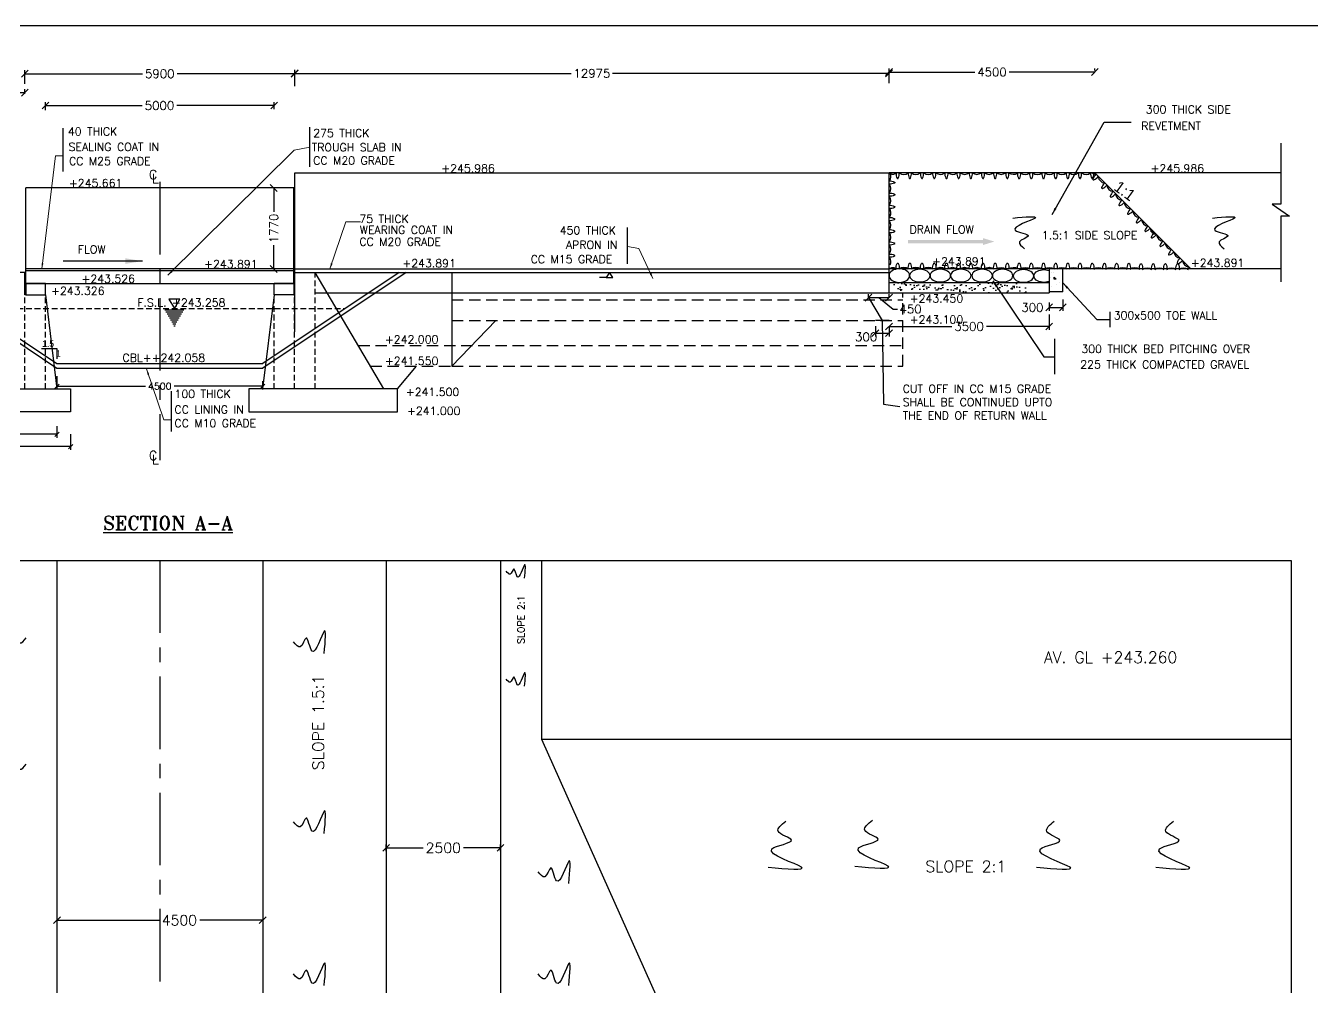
# Model space of a CAD drawing. Header units: inches. Extents: x 103704 to 210066, y -88751 to 89240.
# Drawn here: x 156358 to 184495, y -58671 to -37647 of the extents above; entities that cross this region are included whole.
import ezdxf
from ezdxf.enums import TextEntityAlignment as Align

# ---------------------------------------------------------------- set-up
doc = ezdxf.new("R2010")
doc.units = ezdxf.units.IN
doc.header["$LTSCALE"] = 100
doc.header["$MEASUREMENT"] = 0
doc.header["$PDMODE"] = 3
doc.linetypes.add('CENTER', pattern=[50.8, 31.75, -6.35, 6.35, -6.35])
doc.linetypes.add('DASHED2', pattern=[0.375, 0.25, -0.125])
for name, color, linetype in [('Center Line', 7, 'CENTER'), ('Dim', 7, 'Continuous'), ('HATCH', 8, 'Continuous'), ('HIDDEN LIGHT', 31, 'DASHED2'), ('Text', 7, 'Continuous')]:
    doc.layers.add(name, color=color, linetype=linetype)
doc.styles.add('ROMANS', font='romans')
doc.styles.add('ROMANT', font='romant')
doc.styles.get("Standard").update_dxf_attribs({"font": ''})
doc.styles.get('Standard').set_extended_font_data('Univers Extended')
doc.dimstyles.new('Raj-75', dxfattribs={"dimscale": 75, "dimtxt": 2, "dimasz": 1.25, "dimexe": 1, "dimexo": 0.625, "dimtad": 0, "dimtxsty": 'ROMANS', "dimblk": 'OBLIQUE', "dimcen": 1.25, "dimclrd": 256, "dimclre": 256, "dimclrt": 256, "dimadec": 0, "dimazin": 0, "dimtfac": 1, "dimtmove": 1, "dimatfit": 3, "dimfxl": 1, "dimlwd": -1, "dimlwe": -1, "dimarcsym": 0})
doc.dimstyles.new('SUR', dxfattribs={"dimscale": 50, "dimtxt": 2.5, "dimasz": 2.5, "dimexe": 1.5, "dimexo": 1.5, "dimtad": 1, "dimzin": 12, "dimtxsty": 'ROMANS', "dimcen": 2.5, "dimadec": 0, "dimazin": 0, "dimtfac": 1, "dimtmove": 0, "dimatfit": 3, "dimfxl": 1, "dimlwd": 15, "dimlwe": 15, "dimarcsym": 0})

# ---------------------------------------------------------------- blocks, each defined once
blk = doc.blocks.new('_Oblique')
at = {"color": 0, "linetype": 'ByBlock', "lineweight": -2}
blk.add_line((-0.5, -0.5), (0.5, 0.5), dxfattribs=at)
blk = doc.blocks.new('*D128')
at = {"layer": 'Defpoints', "color": 0, "ltscale": 5, "transparency": 16777216}
for p in [(550, -2951), (-2700, -3103), (-2700, -3269)]:
    blk.add_point(p, dxfattribs=at)
at = {"layer": 'Dim', "ltscale": 5, "transparency": 16777216}
for p, q in [((550, -2997), (550, -3344)), ((-2700, -3150), (-2700, -3344)), ((-2700, -3269), (-1386, -3269)), ((550, -3269), (-764, -3269))]:
    blk.add_line(p, q, dxfattribs=at)
at = {"layer": 'Dim', "ltscale": 5, "transparency": 16777216, "xscale": 93.75, "yscale": 93.75, "zscale": 93.75, "rotation": 180}
blk.add_blockref('_Oblique', (-2700, -3269), dxfattribs=at)
at = {"layer": 'Dim', "ltscale": 5, "transparency": 16777216, "xscale": 93.75, "yscale": 93.75, "zscale": 93.75}
blk.add_blockref('_Oblique', (550, -3269), dxfattribs=at)
at = {"layer": 'Dim', "ltscale": 5, "transparency": 16777216, "insert": (-1075, -3269), "char_height": 150, "attachment_point": 5, "style": 'ROMANS'}
blk.add_mtext('3250', dxfattribs=at)
blk = doc.blocks.new('*D129')
at = {"layer": 'Defpoints', "color": 0, "ltscale": 5, "transparency": 16777216}
for p in [(-2400, -2803), (250, -2775), (-2400, -3001)]:
    blk.add_point(p, dxfattribs=at)
at = {"layer": 'Dim', "ltscale": 5, "transparency": 16777216}
for p, q in [((-2400, -2850), (-2400, -3076)), ((-2400, -3001), (-1386, -3001)), ((250, -3001), (-764, -3001)), ((250, -2822), (250, -3076))]:
    blk.add_line(p, q, dxfattribs=at)
at = {"layer": 'Dim', "ltscale": 5, "transparency": 16777216, "xscale": 93.75, "yscale": 93.75, "zscale": 93.75, "rotation": 180}
blk.add_blockref('_Oblique', (-2400, -3001), dxfattribs=at)
at = {"layer": 'Dim', "ltscale": 5, "transparency": 16777216, "xscale": 93.75, "yscale": 93.75, "zscale": 93.75}
blk.add_blockref('_Oblique', (250, -3001), dxfattribs=at)
at = {"layer": 'Dim', "ltscale": 5, "transparency": 16777216, "insert": (-1075, -3001), "char_height": 150, "attachment_point": 5, "style": 'ROMANS'}
blk.add_mtext('2650', dxfattribs=at)
blk = doc.blocks.new('*D127')
at = {"layer": 'Defpoints', "color": 0, "transparency": 16777216}
for p in [(-900, -1919), (-2400, -2010), (-900, -2010)]:
    blk.add_point(p, dxfattribs=at)
at = {"layer": 'Dim', "transparency": 16777216}
for p, q in [((-2400, -1963), (-2400, -1844)), ((-2400, -1919), (-1950, -1919)), ((-900, -1919), (-1350, -1919)), ((-900, -1963), (-900, -1844))]:
    blk.add_line(p, q, dxfattribs=at)
at = {"layer": 'Dim', "transparency": 16777216, "xscale": 93.75, "yscale": 93.75, "zscale": 93.75, "rotation": 180}
blk.add_blockref('_Oblique', (-2400, -1919), dxfattribs=at)
at = {"layer": 'Dim', "transparency": 16777216, "xscale": 93.75, "yscale": 93.75, "zscale": 93.75}
blk.add_blockref('_Oblique', (-900, -1919), dxfattribs=at)
at = {"layer": 'Dim', "transparency": 16777216, "insert": (-1650, -1919), "char_height": 150, "attachment_point": 5, "style": 'ROMANS'}
blk.add_mtext('1500', dxfattribs=at)
blk = doc.blocks.new('*D8')
at = {"layer": 'Defpoints', "color": 0, "transparency": 16777216}
for p in [(147640, -39341), (156340, -39111), (156340, -39183)]:
    blk.add_point(p, dxfattribs=at)
at = {"layer": 'Dim', "transparency": 16777216}
for p, q in [((147640, -39294), (147640, -39036)), ((156340, -39136), (156340, -39036)), ((147640, -39111), (151613, -39111)), ((156340, -39111), (152367, -39111))]:
    blk.add_line(p, q, dxfattribs=at)
at = {"layer": 'Dim', "transparency": 16777216, "xscale": 150, "yscale": 150, "zscale": 150, "rotation": 180}
blk.add_blockref('_Oblique', (147640, -39111), dxfattribs=at)
at = {"layer": 'Dim', "transparency": 16777216, "xscale": 150, "yscale": 150, "zscale": 150}
blk.add_blockref('_Oblique', (156340, -39111), dxfattribs=at)
at = {"layer": 'Dim', "transparency": 16777216, "insert": (151990, -39111), "char_height": 187.5, "attachment_point": 5, "style": 'ROMANS'}
blk.add_mtext('8650', dxfattribs=at)
blk = doc.blocks.new('*D9')
at = {"layer": 'Defpoints', "color": 0, "transparency": 16777216}
for p in [(156790, -39538), (161790, -39392), (161790, -39517)]:
    blk.add_point(p, dxfattribs=at)
at = {"layer": 'Dim', "transparency": 16777216}
for p, q in [((156790, -39491), (156790, -39317)), ((161790, -39470), (161790, -39317)), ((156790, -39392), (158906, -39392)), ((161790, -39392), (159661, -39392))]:
    blk.add_line(p, q, dxfattribs=at)
at = {"layer": 'Dim', "transparency": 16777216, "xscale": 150, "yscale": 150, "zscale": 150, "rotation": 180}
blk.add_blockref('_Oblique', (156790, -39392), dxfattribs=at)
at = {"layer": 'Dim', "transparency": 16777216, "xscale": 150, "yscale": 150, "zscale": 150}
blk.add_blockref('_Oblique', (161790, -39392), dxfattribs=at)
at = {"layer": 'Dim', "transparency": 16777216, "insert": (159284, -39392), "char_height": 187.5, "attachment_point": 5, "style": 'ROMANS'}
blk.add_mtext('5000', dxfattribs=at)
blk = doc.blocks.new('*D10')
at = {"layer": 'Defpoints', "color": 0, "transparency": 16777216}
for p in [(175240, -38688), (162240, -38916), (175240, -38950)]:
    blk.add_point(p, dxfattribs=at)
at = {"layer": 'Dim', "transparency": 16777216}
for p, q in [((162240, -38869), (162240, -38613)), ((162240, -38688), (168287, -38688)), ((175240, -38688), (169193, -38688)), ((175240, -38903), (175240, -38613))]:
    blk.add_line(p, q, dxfattribs=at)
at = {"layer": 'Dim', "transparency": 16777216, "xscale": 150, "yscale": 150, "zscale": 150, "rotation": 180}
blk.add_blockref('_Oblique', (162240, -38688), dxfattribs=at)
at = {"layer": 'Dim', "transparency": 16777216, "xscale": 150, "yscale": 150, "zscale": 150}
blk.add_blockref('_Oblique', (175240, -38688), dxfattribs=at)
at = {"layer": 'Dim', "transparency": 16777216, "insert": (168740, -38688), "char_height": 187.5, "attachment_point": 5, "style": 'ROMANS'}
blk.add_mtext('12975', dxfattribs=at)
blk = doc.blocks.new('*D13')
at = {"layer": 'Defpoints', "color": 0, "transparency": 16777216}
for p in [(175240, -43591), (174790, -43639), (175240, -43639)]:
    blk.add_point(p, dxfattribs=at)
at = {"layer": 'Dim', "transparency": 16777216}
for p, q in [((174790, -43592), (174790, -43516)), ((174790, -43591), (175240, -43591)), ((175015, -43591), (175328, -43841)), ((175240, -43592), (175240, -43516)), ((175328, -43841), (175421, -43841))]:
    blk.add_line(p, q, dxfattribs=at)
at = {"layer": 'Dim', "transparency": 16777216, "xscale": 150, "yscale": 150, "zscale": 150, "rotation": 180}
blk.add_blockref('_Oblique', (174790, -43591), dxfattribs=at)
at = {"layer": 'Dim', "transparency": 16777216, "xscale": 150, "yscale": 150, "zscale": 150}
blk.add_blockref('_Oblique', (175240, -43591), dxfattribs=at)
at = {"layer": 'Dim', "transparency": 16777216, "insert": (175709, -43841), "char_height": 187.5, "attachment_point": 5, "style": 'ROMANS'}
blk.add_mtext('450', dxfattribs=at)
blk = doc.blocks.new('Water Level')
for p, q in [((595, -94), (-595, -94)), ((523, -219), (-523, -219)), ((451, -344), (-451, -344)), ((379, -469), (-379, -469)), ((307, -594), (-307, -594)), ((234, -719), (-234, -719)), ((162, -844), (-162, -844)), ((90, -969), (-90, -969)), ((41, -1094), (-36, -1094))]:
    blk.add_line(p, q)
blk.add_lwpolyline([(342, 592), (-342, 592), (0, 0)], close=True)
blk = doc.blocks.new('*D87')
at = {"layer": 'Defpoints', "color": 0, "transparency": 16777216}
for p in [(182640, -1268), (187140, -1377), (187140, -1534)]:
    blk.add_point(p, dxfattribs=at)
at = {"layer": 'Dim', "transparency": 16777216}
for p, q in [((182640, -1315), (182640, -1609)), ((182640, -1534), (184579, -1534)), ((187140, -1534), (185201, -1534)), ((187140, -1424), (187140, -1609))]:
    blk.add_line(p, q, dxfattribs=at)
at = {"layer": 'Dim', "transparency": 16777216, "xscale": 93.75, "yscale": 93.75, "zscale": 93.75, "rotation": 180}
blk.add_blockref('_Oblique', (182640, -1534), dxfattribs=at)
at = {"layer": 'Dim', "transparency": 16777216, "xscale": 93.75, "yscale": 93.75, "zscale": 93.75}
blk.add_blockref('_Oblique', (187140, -1534), dxfattribs=at)
at = {"layer": 'Dim', "transparency": 16777216, "insert": (184890, -1534), "char_height": 150, "attachment_point": 5, "style": 'ROMANS'}
blk.add_mtext('4500', dxfattribs=at)
blk = doc.blocks.new('*D32')
at = {"layer": 'Defpoints', "color": 0, "transparency": 16777216}
for p in [(161782, -41194), (161982, -41194), (161982, -42964)]:
    blk.add_point(p, dxfattribs=at)
at = {"layer": 'Dim', "transparency": 16777216}
for p, q in [((161935, -41194), (161707, -41194)), ((161782, -41194), (161782, -41715)), ((161782, -42964), (161782, -42443)), ((161935, -42964), (161707, -42964))]:
    blk.add_line(p, q, dxfattribs=at)
at = {"layer": 'Dim', "transparency": 16777216, "xscale": 150, "yscale": 150, "zscale": 150}
for p, rotation in [((161782, -41194), 90), ((161782, -42964), 270)]:
    blk.add_blockref('_Oblique', p, dxfattribs=dict(at, rotation=rotation))
at = {"layer": 'Dim', "transparency": 16777216, "insert": (161782, -42079), "char_height": 187.5, "attachment_point": 5, "rotation": 90, "style": 'ROMANS'}
blk.add_mtext('1770', dxfattribs=at)
blk = doc.blocks.new('*D68')
at = {"layer": 'Defpoints', "color": 0, "transparency": 16777216}
for p in [(174940, -44171), (175240, -44171), (175240, -44370)]:
    blk.add_point(p, dxfattribs=at)
at = {"layer": 'Dim', "transparency": 16777216}
for p, q in [((174940, -44218), (174940, -44445)), ((174940, -44370), (175240, -44370)), ((175240, -44218), (175240, -44445))]:
    blk.add_line(p, q, dxfattribs=at)
at = {"layer": 'Dim', "transparency": 16777216, "xscale": 150, "yscale": 150, "zscale": 150, "rotation": 180}
blk.add_blockref('_Oblique', (174940, -44370), dxfattribs=at)
at = {"layer": 'Dim', "transparency": 16777216, "xscale": 150, "yscale": 150, "zscale": 150}
blk.add_blockref('_Oblique', (175240, -44370), dxfattribs=at)
at = {"layer": 'Dim', "transparency": 16777216, "insert": (174738, -44451), "char_height": 187.5, "attachment_point": 5, "style": 'ROMANS'}
blk.add_mtext('300', dxfattribs=at)
blk = doc.blocks.new('*D70')
at = {"layer": 'Defpoints', "color": 0, "transparency": 16777216}
for p in [(162240, -38696), (156340, -38961), (162240, -39015)]:
    blk.add_point(p, dxfattribs=at)
at = {"layer": 'Dim', "transparency": 16777216}
for p, q in [((156340, -38914), (156340, -38621)), ((156340, -38696), (158913, -38696)), ((162240, -38696), (159667, -38696)), ((162240, -38968), (162240, -38621))]:
    blk.add_line(p, q, dxfattribs=at)
at = {"layer": 'Dim', "transparency": 16777216, "xscale": 150, "yscale": 150, "zscale": 150, "rotation": 180}
blk.add_blockref('_Oblique', (156340, -38696), dxfattribs=at)
at = {"layer": 'Dim', "transparency": 16777216, "xscale": 150, "yscale": 150, "zscale": 150}
blk.add_blockref('_Oblique', (162240, -38696), dxfattribs=at)
at = {"layer": 'Dim', "transparency": 16777216, "insert": (159290, -38696), "char_height": 187.5, "attachment_point": 5, "style": 'ROMANS'}
blk.add_mtext('5900', dxfattribs=at)
blk = doc.blocks.new('*D77')
at = {"layer": 'Defpoints', "color": 0, "transparency": 16777216}
for p in [(179040, -43587), (178740, -43654), (179040, -43805)]:
    blk.add_point(p, dxfattribs=at)
at = {"layer": 'Dim', "transparency": 16777216}
for p, q in [((178740, -43701), (178740, -43880)), ((178740, -43805), (179040, -43805)), ((179040, -43634), (179040, -43880))]:
    blk.add_line(p, q, dxfattribs=at)
at = {"layer": 'Dim', "transparency": 16777216, "xscale": 150, "yscale": 150, "zscale": 150, "rotation": 180}
blk.add_blockref('_Oblique', (178740, -43805), dxfattribs=at)
at = {"layer": 'Dim', "transparency": 16777216, "xscale": 150, "yscale": 150, "zscale": 150}
blk.add_blockref('_Oblique', (179040, -43805), dxfattribs=at)
at = {"layer": 'Dim', "transparency": 16777216, "insert": (178375, -43805), "char_height": 187.5, "attachment_point": 5, "style": 'ROMANS'}
blk.add_mtext('300', dxfattribs=at)
blk = doc.blocks.new('*D75')
at = {"layer": 'Defpoints', "color": 0, "transparency": 16777216}
for p in [(178740, -43918), (175240, -44177, 0), (175240, -44222)]:
    blk.add_point(p, dxfattribs=at)
at = {"layer": 'Dim', "transparency": 16777216}
for p, q in [((178740, -43964), (178740, -44297)), ((175240, -44222), (176613, -44222)), ((175240, -44224), (175240, -44297)), ((178740, -44222), (177367, -44222))]:
    blk.add_line(p, q, dxfattribs=at)
at = {"layer": 'Dim', "transparency": 16777216, "xscale": 150, "yscale": 150, "zscale": 150, "rotation": 180}
blk.add_blockref('_Oblique', (175240, -44222), dxfattribs=at)
at = {"layer": 'Dim', "transparency": 16777216, "xscale": 150, "yscale": 150, "zscale": 150}
blk.add_blockref('_Oblique', (178740, -44222), dxfattribs=at)
at = {"layer": 'Dim', "transparency": 16777216, "insert": (176990, -44222), "char_height": 187.5, "attachment_point": 5, "style": 'ROMANS'}
blk.add_mtext('3500', dxfattribs=at)
blk = doc.blocks.new('*D76')
at = {"layer": 'Defpoints', "color": 0, "transparency": 16777216}
for p in [(175240, -38659), (179740, -38673), (175240, -38887)]:
    blk.add_point(p, dxfattribs=at)
at = {"layer": 'Dim', "transparency": 16777216}
for p, q in [((175240, -38840), (175240, -38584)), ((175240, -38659), (177113, -38659)), ((179740, -38659), (177867, -38659)), ((179740, -38626), (179740, -38584))]:
    blk.add_line(p, q, dxfattribs=at)
at = {"layer": 'Dim', "transparency": 16777216, "xscale": 150, "yscale": 150, "zscale": 150, "rotation": 180}
blk.add_blockref('_Oblique', (175240, -38659), dxfattribs=at)
at = {"layer": 'Dim', "transparency": 16777216, "xscale": 150, "yscale": 150, "zscale": 150}
blk.add_blockref('_Oblique', (179740, -38659), dxfattribs=at)
at = {"layer": 'Dim', "transparency": 16777216, "insert": (177490, -38659), "char_height": 187.5, "attachment_point": 5, "style": 'ROMANS'}
blk.add_mtext('4500', dxfattribs=at)
blk = doc.blocks.new('*D83')
at = {"layer": 'Defpoints', "color": 0, "transparency": 16777216}
for p in [(157040, -56765), (161540, -56765), (157040, -57205)]:
    blk.add_point(p, dxfattribs=at)
at = {"layer": 'Dim', "transparency": 16777216}
for p, q in [((157040, -56812), (157040, -57280)), ((161540, -56812), (161540, -57280)), ((157040, -57205), (159276, -57205)), ((161540, -57205), (160163, -57205))]:
    blk.add_line(p, q, dxfattribs=at)
at = {"layer": 'Dim', "transparency": 16777216, "xscale": 150, "yscale": 150, "zscale": 150, "rotation": 180}
blk.add_blockref('_Oblique', (157040, -57205), dxfattribs=at)
at = {"layer": 'Dim', "transparency": 16777216, "xscale": 150, "yscale": 150, "zscale": 150}
blk.add_blockref('_Oblique', (161540, -57205), dxfattribs=at)
at = {"layer": 'Dim', "transparency": 16777216, "insert": (159719, -57205), "char_height": 225, "attachment_point": 5, "style": 'ROMANS'}
blk.add_mtext('4500', dxfattribs=at)
blk = doc.blocks.new('abbb')
at = {"ltscale": 5}
for p, q in [((130341, -43279), (130341, -43004)), ((129911, -43529), (129661, -45589))]:
    blk.add_line(p, q, dxfattribs=at)
at = {"linetype": 'Continuous', "ltscale": 5}
blk.add_line((132311, -45589), (130811, -43039), dxfattribs=at)
at = {"linetype": 'DASHED2', "ltscale": 5}
for p, q in [((130811, -45589), (130811, -43039)), ((129911, -45589), (129911, -43529)), ((130361, -45589), (130361, -43529))]:
    blk.add_line(p, q, dxfattribs=at)
at = {"ltscale": 5}
blk.add_lwpolyline([(130341, -43529), (130361, -43529), (130361, -43039), (130811, -43039)], dxfattribs=at)
for points in [[(129911, -43279), (130341, -43279), (130341, -43529), (129911, -43529)], [(129361, -46089), (132611, -46089), (132611, -45589), (129361, -45589)]]:
    blk.add_lwpolyline(points, close=True, dxfattribs=at)
blk = doc.blocks.new('*D90')
at = {"layer": 'Defpoints', "color": 0, "transparency": 16777216}
for p in [(166740, -55622), (164240, -55740), (166740, -55740)]:
    blk.add_point(p, dxfattribs=at)
at = {"layer": 'Dim', "transparency": 16777216}
for p, q in [((164240, -55694), (164240, -55547)), ((164240, -55622), (165047, -55622)), ((166740, -55622), (165933, -55622)), ((166740, -55694), (166740, -55547))]:
    blk.add_line(p, q, dxfattribs=at)
at = {"layer": 'Dim', "transparency": 16777216, "xscale": 150, "yscale": 150, "zscale": 150, "rotation": 180}
blk.add_blockref('_Oblique', (164240, -55622), dxfattribs=at)
at = {"layer": 'Dim', "transparency": 16777216, "xscale": 150, "yscale": 150, "zscale": 150}
blk.add_blockref('_Oblique', (166740, -55622), dxfattribs=at)
at = {"layer": 'Dim', "transparency": 16777216, "insert": (165490, -55622), "char_height": 225, "attachment_point": 5, "style": 'ROMANS'}
blk.add_mtext('2500', dxfattribs=at)
blk = doc.blocks.new('A$C61032902')
at = {"ltscale": 5}
for p, q in [((-430, 300), (-430, 575)), ((0, 50), (250, -2010))]:
    blk.add_line(p, q, dxfattribs=at)
at = {"linetype": 'Continuous', "ltscale": 5}
blk.add_line((-2400, -2010), (-900, 540), dxfattribs=at)
at = {"linetype": 'DASHED2', "ltscale": 5}
for p, q in [((-900, -2010), (-900, 540)), ((-450, -2010), (-450, 50)), ((0, -2010), (0, 50))]:
    blk.add_line(p, q, dxfattribs=at)
at = {"ltscale": 5}
blk.add_lwpolyline([(-430, 50), (-450, 50), (-450, 540), (-900, 540)], dxfattribs=at)
for points in [[(0, 300), (-430, 300), (-430, 50), (0, 50)], [(550, -2510), (-2700, -2510), (-2700, -2010), (550, -2010)]]:
    blk.add_lwpolyline(points, close=True, dxfattribs=at)
at = {"layer": 'Dim'}
dim = blk.add_linear_dim(base=(-900, -1919.011), p1=(-2400, -2010), p2=(-900, -2010), dimstyle='Raj-75', override={"dimfxl": 150}, dxfattribs=at)
dim.commit()
dim.dimension.update_dxf_attribs({"geometry": '*D127', "text_midpoint": (-1650, -1919.011)})
at = {"layer": 'Dim', "ltscale": 5}
for base, p1, p2, picture, middle in [((-2400, -3001.093), (250, -2775.438), (-2400, -2802.731), '*D129', (-1075, -3001.093)), ((-2700, -3269.138), (550, -2950.506), (-2700, -3102.945), '*D128', (-1075, -3269.138))]:
    dim = blk.add_linear_dim(base=base, p1=p1, p2=p2, angle=180, dimstyle='Raj-75', dxfattribs=at)
    dim.commit()
    dim.dimension.update_dxf_attribs({"geometry": picture, "text_midpoint": middle})
blk = doc.blocks.new('canal sec')
at = {"color": 30}
for p, q in [((182640.177, -1037.053), (187140.177, -1037.053)), ((182640.177, -1137.053), (187140.177, -1137.053))]:
    blk.add_line(p, q, dxfattribs=at)
at = {"layer": 'Dim'}
for p, q in [((179502.177, 954.947), (182640.177, -1137.053)), ((179652.177, 954.947), (182640.177, -1037.053)), ((190278.149, 954.929), (187140.177, -1137.053)), ((190128.149, 954.929), (187140.177, -1037.053))]:
    blk.add_line(p, q, dxfattribs=at)
blk.add_lwpolyline([(182299.987, -712.764), (182635.987, -712.764), (182635.987, -936.764)], dxfattribs=at)
at = {"layer": 'HIDDEN LIGHT', "color": 4, "ltscale": 5}
blk.add_line((180840.177, 162.947), (188940.177, 162.947), dxfattribs=at)
at = {"layer": 'HATCH', "xscale": 0.3499999999985448, "yscale": 0.3499999999985448, "zscale": 0.3499999999985448}
blk.add_blockref('Water Level', (185208.648, 162.947), dxfattribs=at)
at = {"color": 30}
for s, p in [('1.5', (182317.88, -673.691)), (' 1', (182568.823, -892.032))]:
    blk.add_text(s, height=140, dxfattribs=at).set_placement(p)
at = {"layer": 'Text', "color": 4, "style": 'ROMANS'}
blk.add_text('F.S.L. +243.258', height=175, dxfattribs=at).set_placement((184398.498, 205.465))
at = {"layer": 'Text', "insert": (185882.089, -825.26), "char_height": 175, "width": 3027.28401, "attachment_point": 3, "style": 'ROMANS'}
blk.add_mtext('CBL++242.058', dxfattribs=at)
at = {"layer": 'Dim'}
dim = blk.add_linear_dim(base=(187140.177, -1534.378), p1=(182640.177, -1268.182), p2=(187140.177, -1376.953), dimstyle='Raj-75', override={"dimfxl": 150}, dxfattribs=at)
dim.commit()
dim.dimension.update_dxf_attribs({"geometry": '*D87', "text_midpoint": (184890.177, -1534.378)})

msp = doc.modelspace()

# ---------------------------------------------------------------- hatches: boundary and pattern name
at = {"layer": 'Dim'}
msp.add_hatch(color=0, dxfattribs=at).paths.add_polyline_path([(177543.613, -42366.079), (177293.741, -42291.079), (177293.741, -42329.224), (175651.068, -42329.224), (175651.068, -42404.224), (177293.741, -42404.224), (177293.741, -42441.079)])
h = msp.add_hatch(dxfattribs=at)
h.set_pattern_fill('AR-SAND', color=0, scale=100, style=0)
h.set_pattern_definition([(142.5, (319177.05, -14812.77), (6.29934, 192.68238), [0, -152, 0, -170, 0, -162.5]), (172.5, (319177.05, -14812.77), (-176.97767, 282.2146), [0, -82, 0, -137, 0, -52.5]), (212.5, (319300.05, -14812.77), (-311.41419, 0.5659), [0, -50, 0, -180, 0, -235]), (222.5, (319300.05, -14812.77), (-300.61266, 87.76756), [0, -25, 0, -118, 0, -135])])
h.paths.add_polyline_path([(175240.007, -43489.081), (175240.007, -43264.081), (178240.007, -43264.082), (178240.007, -43489.082)])

# ---------------------------------------------------------------- linework, layer by layer
at = {"color": 0, "ltscale": 5}
for p, q in [((162240.007, -40864.082), (175240.007, -40864.082)), ((162240.007, -44342.082), (162240.007, -40864.082)), ((175240.007, -43489.1), (175240.008, -40864.082, 0.009)), ((156360.007, -43274.082), (156360.007, -41194.082)), ((162220.007, -41194.082), (156360.007, -41194.082)), ((162220.007, -43264.082), (162220.007, -41194.082)), ((162240.007, -42964.082), (156360.007, -42964.082)), ((162240.007, -42964.082), (156360.007, -42964.082)), ((162240.007, -43004.082), (156360.007, -43004.082)), ((162220.007, -43229.082), (162220.007, -42964.082)), ((162240.007, -42964.1), (175240.007, -42964.1)), ((162240.007, -43039.1), (175240.007, -43039.1)), ((156360.007, -43279.082), (162220.007, -43279.082)), ((162690.007, -43489.1), (175240.007, -43489.1))]:
    msp.add_line(p, q, dxfattribs=at)
at = {"color": 0, "linetype": 'DASHED2', "ltscale": 10}
for p, q in [((175540.007, -45089.082), (175540.007, -43489.081)), ((165678.007, -43639.082), (175540.007, -43639.082)), ((165678.007, -44089.082), (175540.007, -44089.082)), ((163631.184, -44639.082), (175540.007, -44639.082)), ((163895.89, -45089.082), (165678.007, -45089.082)), ((165678.007, -45089.082), (175540.007, -45089.082))]:
    msp.add_line(p, q, dxfattribs=at)
at = {"color": 0, "ltscale": 5}
for points in [[(183804.505, -40212.431), (183804.505, -41550.601), (183615.95, -41550.601), (183998.402, -41808.095), (183804.505, -41808.095), (183804.505, -43248.487)], [(139448.518, -49336.958), (184032.265, -49336.958), (184032.265, -74208.462), (184409.377, -74208.462), (183644.473, -74723.451), (184032.265, -74723.451), (184032.265, -84831.738), (184409.377, -84831.738), (183644.473, -85346.726), (184032.265, -85346.726), (184032.265, -87355.23), (139448.518, -87355.23), (139448.518, -77996.571), (139060.726, -77996.571), (139825.63, -77481.583), (139448.518, -77481.583), (139448.518, -67373.296), (139060.726, -67373.296), (139825.63, -66858.308), (139448.518, -66858.308), (139448.518, -49336.958)]]:
    msp.add_lwpolyline(points, dxfattribs=at)
for points, start_tangent in [([(167268.839, -49728.576), (167268.839, -49436.337), (167109.071, -49695.492), (167031.941, -49524.56), (166954.811, -49640.353), (166866.663, -49574.185)], (0.860944174, -0.508699449)), ([(155700.95, -51287.619), (155700.95, -50800.553), (155967.232, -51232.479), (156095.781, -50947.592), (156224.331, -51140.58), (156371.245, -51030.301)], (-0.860944174, -0.508699449)), ([(162885.817, -51374.303), (162885.817, -50887.237), (162619.535, -51319.163), (162490.985, -51034.276), (162362.436, -51227.264), (162215.522, -51116.985)], (0.860944174, -0.508699449)), ([(167268.839, -52090.5), (167268.839, -51798.261), (167109.071, -52057.416), (167031.941, -51886.484), (166954.811, -52002.277), (166866.663, -51936.11)], (0.860944174, -0.508699449)), ([(155700.95, -54049.255), (155700.95, -53562.19), (155967.232, -53994.116), (156095.781, -53709.229), (156224.331, -53902.217), (156371.245, -53791.938)], (-0.860944174, -0.508699449)), ([(162885.817, -55310.843), (162885.817, -54823.778), (162619.535, -55255.704), (162490.985, -54970.817), (162362.436, -55163.805), (162215.522, -55053.526)], (0.860944174, -0.508699449)), ([(168234.113, -56400.828), (168234.113, -55913.763), (167967.832, -56345.689), (167839.282, -56060.802), (167710.732, -56253.79), (167563.818, -56143.511)], (0.860944174, -0.508699449)), ([(162885.817, -58635.3), (162885.817, -58148.234), (162619.535, -58580.16), (162490.985, -58295.273), (162362.436, -58488.261), (162215.522, -58377.982)], (0.860944174, -0.508699449)), ([(168234.113, -58635.3), (168234.113, -58148.234), (167967.832, -58580.16), (167839.282, -58295.273), (167710.732, -58488.261), (167563.818, -58377.982)], (0.860944174, -0.508699449))]:
    msp.add_spline(points, degree=3, dxfattribs=dict(at, start_tangent=start_tangent))
at = {"layer": 'Center Line', "color": 0, "ltscale": 0.5}
for p, q in [((159290.007, -41060.56), (159290.007, -47147.067)), ((159290.007, -49336.958), (159290.007, -87440.348))]:
    msp.add_line(p, q, dxfattribs=at)
at = {"layer": 'Dim', "color": 0, "ltscale": 5}
for p, q in [((157174.795, -40834.769), (157174.795, -39889.556)), ((162569.163, -40732.527), (162569.163, -39864.596)), ((169520.777, -42849.513), (169520.777, -42061.643)), ((159542.96, -46518.073), (159542.96, -45635.699))]:
    msp.add_line(p, q, dxfattribs=at)
at = {"layer": 'Dim', "color": 0}
for p, q in [((183804.505, -40864.082, -0.875), (175240.007, -40864.082, 0.014)), ((181840.007, -42964.082, -0.453), (179740.007, -40864.082, -0.453)), ((165678.007, -43039.082), (165678.007, -45089.082)), ((183804.505, -42964.082, -0.368), (175240.007, -42964.082)), ((178740.007, -42964.068, 0.081), (178740.007, -43489.082, -0.155)), ((178798.469, -43047.292, -0.27), (178798.469, -43047.292, -0.27)), ((178838.165, -43043.062, -0.27), (178838.165, -43043.062, -0.27)), ((179040.007, -43464.082, -0.145), (179040.007, -42964.082, -0.034)), ((175240.046, -43264.081, -0.034), (178740.003, -43264.082, -0.27)), ((178773.194, -43159.706, -0.27), (178773.194, -43159.706, -0.27)), ((178835.421, -43180.639, 0.122), (178835.421, -43180.639, 0.122)), ((178847.461, -43191.237, 0.122), (178852.985, -43143.752, 0.122)), ((178892.01, -43184.32, 0.122), (178847.542, -43191.216, 0.122)), ((178892.01, -43184.32, 0.122), (178853.066, -43143.732, 0.122)), ((178907.103, -43299.43, -0.427), (178907.103, -43299.43, -0.427)), ((178977.695, -43267.376, -0.427), (178977.695, -43267.376, -0.427)), ((174790.007, -43592.207), (175090.002, -44089.082)), ((175240.007, -43489.081, -0.034), (178740.007, -43489.082, -0.155)), ((179040.007, -43464.082, -0.134), (178740.007, -43464.082, -0.122)), ((178787.269, -43353.261, -0.427), (178787.269, -43353.261, -0.427)), ((165678.007, -43639.082), (165678.007, -45089.082)), ((165678.007, -45089.082), (166639.468, -44089.082)), ((175240.002, -44089.082), (174940.002, -44089.082)), ((180072.697, -44240.518, -0.427), (180072.697, -43901.745, -0.427)), ((178864.243, -45267.274, -0.191), (178864.243, -44491.579, -0.191)), ((164490.007, -45589.082), (164905.838, -45089.082)), ((157040.007, -49336.958), (157040.007, -71829.501)), ((161540.007, -49336.958), (161540.007, -71829.501)), ((164240.007, -49336.958), (164240.007, -67463.125)), ((166740.007, -49336.958), (166740.007, -66630.125)), ((167637.007, -49336.958), (167637.007, -53249.501)), ((167637.007, -53249.501), (184032.265, -53249.501)), ((167637.007, -53249.501), (170290.007, -59179.501))]:
    msp.add_line(p, q, dxfattribs=at)
msp.add_lwpolyline([(210008.232, -37646.654), (138151.867, -37646.654), (138151.867, -88142.387), (210008.232, -88142.387)], close=True, dxfattribs=at)
for points, elevation in [([(175253.839, -40864.082, -0.299596872), (175239.557, -41039.685, -0.144729543), (175357.258, -41063.445, -0.6124826), (175356.894, -41087.8, -0.144729543), (175238.536, -41108.03, -0.346456746), (175239.27, -41306.262, -0.144729543), (175356.971, -41330.022, -0.6124826), (175356.607, -41354.376, -0.144729543), (175238.248, -41374.607, -0.346456746), (175238.983, -41572.839, -0.144729543), (175356.684, -41596.598, -0.6124826), (175356.319, -41620.953, -0.144729543), (175237.961, -41641.184, -0.296847522), (175254.303, -41815.248)], 0.344), ([(175249.901, -40864.369, 0.430563342), (175392.265, -40864.369, 0.144729543), (175416.025, -40982.07, 0.6124826), (175440.38, -40981.706, 0.144729543), (175460.61, -40863.347, 0.346456746), (175658.842, -40864.082, 0.144729543), (175682.602, -40981.783, 0.6124826), (175706.957, -40981.419, 0.144729543), (175727.187, -40863.06, 0.346456746), (175925.419, -40863.794, 0.144729543), (175949.178, -40981.495, 0.6124826), (175973.533, -40981.131, 0.144729543), (175993.764, -40862.772, 0.346456746), (176191.996, -40863.507, 0.144729543), (176215.755, -40981.208, 0.6124826), (176240.11, -40980.844, 0.144729543), (176260.341, -40862.485, 0.346456746), (176458.572, -40863.219, 0.144729543), (176482.332, -40980.92, 0.6124826), (176506.687, -40980.556, 0.144729543), (176526.917, -40862.197, 0.346456746), (176725.149, -40862.932, 0.144729543), (176748.909, -40980.633, 0.6124826), (176773.264, -40980.269, 0.144729543), (176793.494, -40861.91, 0.346456746), (176991.726, -40862.644, 0.144729543), (177015.486, -40980.345, 0.6124826), (177039.841, -40979.981, 0.144729543), (177060.071, -40861.623, 0.346456746), (177258.303, -40862.357, 0.144729543), (177282.062, -40980.058, 0.6124826), (177306.417, -40979.694, 0.144729543), (177326.648, -40861.335, 0.346456746), (177524.88, -40862.07, 0.144729543), (177548.639, -40979.771, 0.6124826), (177572.994, -40979.406, 0.144729543), (177593.225, -40861.048, 0.346456746), (177791.456, -40861.782, 0.144729543), (177815.216, -40979.483, 0.6124826), (177839.571, -40979.119, 0.144729543), (177859.801, -40860.76, 0.323759272), (178047.412, -40869.117, 0.323759272)], -0.03), ([(178047.918, -40866.541, 0.144729543), (178071.677, -40984.242, 0.6124826), (178096.032, -40983.877, 0.144729543), (178116.263, -40865.519, 0.346456746), (178314.494, -40866.253, 0.144729543), (178338.254, -40983.954, 0.6124826), (178362.609, -40983.59, 0.144729543), (178382.84, -40865.231, 0.346456746), (178581.071, -40865.966, 0.144729543), (178604.831, -40983.667, 0.6124826), (178629.186, -40983.303, 0.144729543), (178649.416, -40864.944, 0.346456746), (178847.648, -40865.678, 0.144729543), (178871.408, -40983.379, 0.6124826), (178895.763, -40983.015, 0.144729543), (178915.993, -40864.656, 0.346456746), (179114.225, -40865.391, 0.144729543), (179137.984, -40983.092, 0.6124826), (179162.339, -40982.728, 0.144729543), (179182.57, -40864.369, 0.346456746), (179380.802, -40865.103, 0.144729543), (179404.561, -40982.804, 0.6124826), (179428.916, -40982.44, 0.144729543), (179449.147, -40864.082, 0.346456746), (179647.378, -40864.816, 0.144729543), (179671.138, -40982.517, 0.6124826), (179695.493, -40982.153, 0.113736856), (179717.199, -40889.555, 0.113736856)], -0.423), ([(179683.491, -40864.082, 0.14126938), (179765.218, -40898.711, 0.144729543), (179698.989, -40998.87, 0.6124826), (179716.502, -41015.799, 0.144729543), (179814.362, -40946.219, 0.346456746), (179954.29, -41086.634, 0.144729543), (179888.061, -41186.793, 0.6124826), (179905.574, -41203.722, 0.144729543), (180003.434, -41134.142, 0.346456746), (180143.362, -41274.557, 0.144729543), (180077.133, -41374.716, 0.6124826), (180094.646, -41391.645, 0.144729543), (180192.506, -41322.065, 0.346456746), (180332.434, -41462.48, 0.144729543), (180266.205, -41562.638, 0.6124826), (180283.718, -41579.568, 0.144729543), (180381.578, -41509.988, 0.346456746), (180521.506, -41650.403, 0.144729543), (180455.277, -41750.561, 0.6124826), (180472.79, -41767.491, 0.144729543), (180570.65, -41697.911, 0.346456746), (180710.578, -41838.326, 0.144729543), (180644.349, -41938.484, 0.6124826), (180661.862, -41955.414, 0.144729543), (180759.722, -41885.834, 0.346456746), (180899.65, -42026.249, 0.144729543), (180833.421, -42126.407, 0.6124826), (180850.934, -42143.337, 0.144729543), (180948.794, -42073.757, 0.34490229), (181087.839, -42214.063, 0.34490229)], -0.811), ([(175362.842, -41614.1, -0.178517342), (175356.319, -41620.953, -0.144729543), (175237.961, -41641.184, -0.346456746), (175238.695, -41839.415, -0.144729543), (175356.396, -41863.175, -0.6124826), (175356.032, -41887.53, -0.144729543), (175237.673, -41907.761, -0.346456746), (175238.408, -42105.992, -0.144729543), (175356.109, -42129.752, -0.6124826), (175355.745, -42154.107, -0.144729543), (175237.386, -42174.337, -0.346456746), (175238.12, -42372.569, -0.144729543), (175355.821, -42396.329, -0.6124826), (175355.457, -42420.684, -0.144729543), (175237.098, -42440.914, -0.346456746), (175237.833, -42639.146, -0.144729543), (175355.534, -42662.905, -0.6124826), (175355.17, -42687.26, -0.144729543), (175236.811, -42707.491, -0.296847522), (175253.153, -42881.555)], 0.344), ([(180956.968, -42131.925, 0.14126938), (181038.696, -42166.555, 0.144729543), (180972.466, -42266.713, 0.6124826), (180989.979, -42283.643, 0.144729543), (181087.839, -42214.063, 0.346456746), (181227.768, -42354.478, 0.144729543), (181161.538, -42454.636, 0.6124826), (181179.051, -42471.566, 0.144729543), (181276.911, -42401.986, 0.346456746), (181416.84, -42542.401, 0.144729543), (181350.61, -42642.559, 0.6124826), (181368.123, -42659.489, 0.144729543), (181465.983, -42589.909, 0.346456746), (181605.912, -42730.324, 0.144729543), (181539.682, -42830.482, 0.6124826), (181557.195, -42847.412, 0.144729543), (181655.055, -42777.832, 0.346456746), (181794.984, -42918.247, 0.072768995), (181754.26, -42964.082, 0.072768995)], -0.811), ([(175249.901, -42960.76, -0.430563342), (175392.265, -42960.76, -0.144729543), (175416.025, -42843.059, -0.6124826), (175440.38, -42843.423, -0.144729543), (175460.61, -42961.782, -0.346456746), (175658.842, -42961.048, -0.144729543), (175682.602, -42843.347, -0.6124826), (175706.957, -42843.711, -0.144729543), (175727.187, -42962.07, -0.346456746), (175925.419, -42961.335, -0.144729543), (175949.178, -42843.634, -0.6124826), (175973.533, -42843.998, -0.144729543), (175993.764, -42962.357, -0.346456746), (176191.996, -42961.623, -0.144729543), (176215.755, -42843.922, -0.6124826), (176240.11, -42844.286, -0.144729543), (176260.341, -42962.644, -0.346456746), (176458.572, -42961.91, -0.144729543), (176482.332, -42844.209, -0.6124826), (176506.687, -42844.573, -0.144729543), (176526.917, -42962.932, -0.346456746), (176725.149, -42962.197, -0.144729543), (176748.909, -42844.496, -0.6124826), (176773.264, -42844.861, -0.144729543), (176793.494, -42963.219, -0.346456746), (176991.726, -42962.485, -0.144729543), (177015.486, -42844.784, -0.6124826), (177039.841, -42845.148, -0.144729543), (177060.071, -42963.507, -0.346456746), (177258.303, -42962.772, -0.144729543), (177282.062, -42845.071, -0.6124826), (177306.417, -42845.435, -0.144729543), (177326.648, -42963.794, -0.346456746), (177524.88, -42963.06, -0.144729543), (177548.639, -42845.359, -0.6124826), (177572.994, -42845.723, -0.144729543), (177593.225, -42964.082, -0.346456746), (177791.456, -42963.347, -0.144729543), (177815.216, -42845.646, -0.6124826), (177839.571, -42846.01, -0.144729543), (177859.801, -42964.369, -0.323759272), (178047.412, -42956.012, -0.323759272)], -0.203), ([(178047.918, -42963.06, -0.144729543), (178071.677, -42845.359, -0.6124826), (178096.032, -42845.723, -0.144729543), (178116.263, -42964.082, -0.346456746), (178314.494, -42963.347, -0.144729543), (178338.254, -42845.646, -0.6124826), (178362.609, -42846.01, -0.144729543), (178382.84, -42964.369, -0.346456746), (178581.071, -42963.635, -0.144729543), (178604.831, -42845.934, -0.6124826), (178629.186, -42846.298, -0.144729543), (178649.416, -42964.656, -0.346456746), (178847.648, -42963.922, -0.144729543), (178871.408, -42846.221, -0.6124826), (178895.763, -42846.585, -0.144729543), (178915.993, -42964.944, -0.346456746), (179114.225, -42964.21, -0.144729543), (179137.985, -42846.509, -0.6124826), (179162.34, -42846.873, -0.144729543), (179182.57, -42965.231, -0.346456746), (179380.802, -42964.497, -0.144729543), (179404.561, -42846.796, -0.6124826), (179428.916, -42847.16, -0.144729543), (179449.147, -42965.519, -0.346456746), (179647.378, -42964.784, -0.144729543), (179671.138, -42847.083, -0.6124826), (179695.493, -42847.447, -0.144729543), (179715.724, -42965.806, -0.346456746), (179913.955, -42965.072, -0.144729543), (179937.715, -42847.371, -0.6124826), (179962.07, -42847.735, -0.144729543), (179982.3, -42966.094, -0.346456746), (180180.532, -42965.359, -0.144729543), (180204.292, -42847.658, -0.6124826), (180228.647, -42848.022, -0.144729543), (180248.877, -42966.381, -0.346456746), (180447.109, -42965.647, -0.144729543), (180470.869, -42847.946, -0.6124826), (180495.223, -42848.31, -0.144729543), (180515.454, -42966.669, -0.346456746), (180713.686, -42965.934, -0.014770437), (180712.951, -42953.447)], -0.123), ([(180714.191, -42972.982, -0.144729543), (180737.951, -42855.281, -0.6124826), (180762.306, -42855.645, -0.144729543), (180782.536, -42974.004, -0.346456746), (180980.768, -42973.269, -0.144729543), (181004.528, -42855.568, -0.6124826), (181028.883, -42855.933, -0.144729543), (181049.113, -42974.291, -0.346456746), (181247.345, -42973.557, -0.144729543), (181271.104, -42855.856, -0.6124826), (181295.459, -42856.22, -0.144729543), (181315.69, -42974.579, -0.346456746), (181513.921, -42973.844, -0.144729543), (181537.681, -42856.143, -0.6124826), (181562.036, -42856.507, -0.144729543), (181582.267, -42974.866, -0.346456746), (181780.498, -42974.132, -0.077618591), (181784.851, -42908.925, -0.077618591)], -0.044)]:
    msp.add_lwpolyline(points, format="xyb", dxfattribs=dict(at, elevation=elevation))
msp.add_lwpolyline([(169053.885, -43150.434), (169199.246, -43150.434), (169126.565, -43039.1), (169053.885, -43150.434), (168905.269, -43150.434)], dxfattribs=at)
at = {"layer": 'Dim', "color": 0, "extrusion": (0, 0, -1)}
for centre, ratio in [((175464.121, -43110.582, -0.034), 0.66470108), ((175912.304, -43110.582, -0.034), 0.619110676), ((176360.486, -43110.582, -0.034), 0.619110676), ((176808.669, -43110.99, -0.034), 0.619110676), ((177273.902, -43110.582, -0.034), 0.619110676), ((177722.085, -43110.99, -0.034), 0.619110676), ((178180.682, -43118.036, -0.034), 0.619110676)]:
    msp.add_ellipse(centre, major_axis=(224.091, 0), ratio=ratio, dxfattribs=at)
msp.add_ellipse((178628.865, -43118.444, -0.034), major_axis=(-224.091, 0), ratio=0.619110676, start_param=4.193436935, end_param=8.372933737, dxfattribs=at)
at = {"layer": 'Text', "color": 0}
for points, start_tangent in [([(177944.468, -41851.739), (178431.534, -41851.739), (177999.608, -42118.02), (178284.495, -42246.57), (178091.507, -42375.119), (178201.786, -42522.033)], (-0.508699449, 0.860944174)), ([(182310.378, -41851.739), (182797.443, -41851.739), (182365.517, -42118.02), (182650.405, -42246.57), (182457.417, -42375.119), (182567.696, -42522.033)], (-0.508699449, 0.860944174)), ([(172594.074, -56045.049), (173324.672, -56045.049), (172676.783, -55645.627), (173104.114, -55452.802), (172814.632, -55259.978), (172980.05, -55039.607)], (-0.508699449, -0.860944174)), ([(174489.255, -56023.653), (175219.854, -56023.653), (174571.965, -55624.231), (174999.296, -55431.406), (174709.814, -55238.582), (174875.232, -55018.211)], (-0.508699449, -0.860944174)), ([(178466.189, -56046.429), (179196.787, -56046.429), (178548.899, -55647.007), (178976.229, -55454.182), (178686.747, -55261.358), (178852.166, -55040.987)], (-0.508699449, -0.860944174)), ([(181070.88, -56046.429), (181801.478, -56046.429), (181153.59, -55647.007), (181580.92, -55454.182), (181291.438, -55261.358), (181456.857, -55040.987)], (-0.508699449, -0.860944174))]:
    msp.add_spline(points, degree=3, dxfattribs=dict(at, start_tangent=start_tangent))

# ---------------------------------------------------------------- block references
at = {"layer": 'Dim', "color": 0}
for name, p in [('A$C61032902', (156790.007, -43579.082)), ('abbb', (31878.62, 0))]:
    msp.add_blockref(name, p, dxfattribs=at)
at = {"layer": 'Text', "color": 0}
msp.add_blockref('canal sec', (-25600.169, -43994.029), dxfattribs=at)

# ---------------------------------------------------------------- texts
at = {"color": 0, "style": 'ROMANS'}
for s, p in [('C', (159053.931, -41001.156)), ('L', (159121.383, -41087.518)), ('C', (159053.931, -47143.989)), ('L', (159121.383, -47230.351))]:
    msp.add_text(s, height=200, dxfattribs=at).set_placement(p)
at = {"layer": 'Dim', "color": 0, "insert": (180395.341, -41258.706, -0.453), "char_height": 250, "attachment_point": 5, "rotation": 323.995462}
msp.add_mtext('1:1', dxfattribs=at)
at = {"layer": 'Text', "color": 0, "style": 'ROMANS'}
for s, p in [('300 THICK SIDE', (182714.205, -39564.084, -0.015)), ('REVETMENT', (182060.177, -39925.196, -0.015)), ('+243.450', (176860.754, -43698.068)), ('+243.100', (176860.754, -44157.838)), ('+242.000', (165383.428, -44593.615)), ('300 THICK BED PITCHING OVER', (183135.106, -44799.31, -0.191)), ('+241.550', (165383.428, -45062.279)), ('225 THICK COMPACTED GRAVEL', (183118.44, -45141.016, -0.191))]:
    msp.add_text(s, height=175, dxfattribs=at).set_placement(p, align=Align.RIGHT)
for s, p in [('40 THICK', (157281.425, -40046.762)), ('275 THICK', (162645.401, -40080.982)), ('SEALING COAT IN', (157296.066, -40383.676)), ('TROUGH SLAB IN', (162613.401, -40392.382)), ('CC M20 GRADE', (162645.401, -40682.502)), ('CC M25 GRADE', (157305.412, -40693.897)), ('75 THICK', (163654.506, -41957.935)), ('WEARING COAT IN', (163662.839, -42199.276)), ('450 THICK', (168036.262, -42207.94)), ('DRAIN FLOW', (175688.774, -42189.355, 0.122)), ('CC M20 GRADE', (163654.506, -42457.394)), ('APRON IN', (168172.925, -42524.49)), ('CC M15 GRADE', (167400.586, -42839.87)), ('300x500 TOE WALL', (180152.441, -44067.703, -1.177)), ('100 THICK', (159611.008, -45783.684)), ('CC LINING IN', (159611.008, -46127.05)), ('CC M10 GRADE', (159611.008, -46425.233))]:
    msp.add_text(s, height=175, dxfattribs=at).set_placement(p)
at = {"layer": 'Text', "color": 0}
for s, height, style, p in [('+245.986', 175, 'ROMANS', (166031.272, -40906.242)), ('+245.986', 175, 'ROMANS', (181543.942, -40906.242)), ('+245.661', 175, 'ROMANS', (157887.024, -41228.153)), ('1.5:1 SIDE SLOPE', 175, 'ROMANS', (179625.8, -42366.447)), ('FLOW', 175, 'ROMANS', (157801.319, -42677.709)), ('+243.891', 175, 'ROMANS', (165179.905, -42981.385)), ('+243.891', 175, 'ROMANS', (176764.982, -42938.518)), ('+243.891', 175, 'ROMANS', (182424.527, -42971.115)), ('+243.891', 175, 'ROMANS', (160843.426, -42997.625)), ('%%uSECTION A-A', 300, 'ROMANT', (159469.523, -48760.471)), ('AV. GL +243.260', 250, 'ROMANS', (180084.994, -51655.915)), ('SLOPE 2:1', 250, 'ROMANS', (176916.74, -56229.031))]:
    msp.add_text(s, height=height, dxfattribs=dict(at, style=style)).set_placement(p, align=Align.BOTTOM_CENTER)
at = {"layer": 'Text', "color": 0, "style": 'ROMANS'}
for s, p in [('+243.526', (158747.539, -43179.785)), ('+243.326', (158081.815, -43444.092)), ('+241.500', (165841.04, -45654.784)), ('+241.000', (165865.8, -46068.3))]:
    msp.add_text(s, height=175, dxfattribs=at).set_placement(p, align=Align.MIDDLE_RIGHT)
for s, height, p in [('SLOPE 2:1', 150, (167310.271, -50632.394)), ('SLOPE 1.5:1', 250, (162954.869, -52880.666))]:
    msp.add_text(s, height=height, rotation=90, dxfattribs=at).set_placement(p, align=Align.BOTTOM_CENTER)
at = {"layer": 'Text', "color": 0, "insert": (175537.71, -45497.751, -0.034), "char_height": 175, "attachment_point": 1, "style": 'ROMANS'}
msp.add_mtext('CUT OFF IN CC M15 GRADE \\PSHALL BE CONTINUED UPTO \\PTHE END OF RETURN WALL', dxfattribs=at)

# ---------------------------------------------------------------- dimensions: what is measured, and where the dimension line sits
at = {"layer": 'Dim', "color": 0}
for base, p1, p2, angle, picture, middle in [((175240.007, -38658.795), (179740.007, -38673.36), (175240.007, -38887.274), 180, '*D76', (177490.007, -38658.795)), ((161782.007, -41194.082), (161981.959, -42964.082), (161981.959, -41194.082), 90, '*D32', (161782.007, -42079.082)), ((175240.007, -44222.432, -0.015), (178740.007, -43917.601, -0.015), (175240.007, -44176.823), 180, '*D75', (176990.007, -44222.432, -0.015))]:
    dim = msp.add_linear_dim(base=base, p1=p1, p2=p2, angle=angle, dimstyle='Raj-75', override={"dimtxt": 2.5, "dimasz": 2}, dxfattribs=at)
    dim.commit()
    dim.dimension.update_dxf_attribs({"geometry": picture, "text_midpoint": middle})
for base, p1, p2, override, picture, middle in [((162240.007, -38695.682), (156340.007, -38960.974), (162240.007, -39015.135), {"dimtxt": 2.5, "dimasz": 2}, '*D70', (159290.007, -38695.682)), ((166740.007, -55622.407), (164240.007, -55740.39), (166740.007, -55740.39), {"dimtxt": 3, "dimasz": 2}, '*D90', (165490.007, -55622.407))]:
    dim = msp.add_linear_dim(base=base, p1=p1, p2=p2, dimstyle='Raj-75', override=override, dxfattribs=at)
    dim.commit()
    dim.dimension.update_dxf_attribs({"geometry": picture, "text_midpoint": middle})
for base, p1, p2, text, picture, middle in [((175240.007, -38688.048), (162240.007, -38915.944), (175240.007, -38950.042), '12975', '*D10', (168740.007, -38688.048)), ((156340.007, -39110.839), (147640.007, -39340.75), (156340.007, -39182.766), '8650', '*D8', (151990.007, -39110.839))]:
    dim = msp.add_linear_dim(base=base, p1=p1, p2=p2, text=text, dimstyle='Raj-75', override={"dimtxt": 2.5, "dimasz": 2}, dxfattribs=at)
    dim.commit()
    dim.dimension.update_dxf_attribs({"geometry": picture, "text_midpoint": middle})
for base, p1, p2, override, picture, middle in [((161790.007, -39392.474), (156790.007, -39537.937), (161790.007, -39516.918), {"dimtxt": 2.5, "dimasz": 2}, '*D9', (159283.5, -39392.474)), ((157040.007, -57204.867), (161540.007, -56765.446), (157040.007, -56765.446), {"dimtxt": 3, "dimasz": 2}, '*D83', (159719.245, -57204.867))]:
    dim = msp.add_linear_dim(base=base, p1=p1, p2=p2, dimstyle='Raj-75', override=override, dxfattribs=at)
    dim.commit()
    dim.dimension.update_dxf_attribs({"geometry": picture, "text_midpoint": middle, "dimtype": 160})
for base, p1, p2, picture, middle in [((175240.007, -43591.327), (174790.007, -43639.082), (175240.007, -43639.082), '*D13', (175468.292, -43840.644)), ((179040.007, -43805.259, -0.427), (178740.007, -43654.089, -0.427), (179040.007, -43587.421, -0.427), '*D77', (178374.956, -43805.259, -0.427)), ((175240.002, -44370.2), (174940.002, -44170.832), (175240.002, -44170.832), '*D68', (174737.698, -44451.341))]:
    dim = msp.add_linear_dim(base=base, p1=p1, p2=p2, angle=180, dimstyle='Raj-75', override={"dimtxt": 2.5, "dimasz": 2}, dxfattribs=at)
    dim.commit()
    dim.dimension.update_dxf_attribs({"geometry": picture, "text_midpoint": middle, "dimtype": 160})

# ---------------------------------------------------------------- leaders
for points in [[(178805.573, -41771.807, -0.015), (179943.452, -39751.846, -0.015), (180535.819, -39754.496, -0.015)], [(177510.419, -43227.565, 1.456), (178621.839, -44889.426, 1.456), (178864.216, -44889.426, 1.456)], [(179040.007, -43269.474, 1.456), (179780.072, -44069.077, 1.456), (180072.697, -44071.131, 1.456)]]:
    msp.add_leader(points, dimstyle='Raj-75', override={"dimtxt": 2.5, "dimasz": 2}, dxfattribs=at)
at = {"layer": 'Dim', "color": 0, "ltscale": 5}
for points in [[(156710, -42964.082), (157009.779, -40489.717), (157174.795, -40489.717)], [(159467.978, -43103.156), (162230.22, -40365.562), (162569.163, -40298.562)], [(163010.947, -42964.082), (163357.743, -41936.367), (163680.579, -41935.366)], [(170075.476, -43176.03), (169766.77, -42514.786), (169520.777, -42471.143)], [(159000.047, -45151.082), (159377.944, -46262.158), (159542.96, -46262.158)]]:
    msp.add_leader(points, dimstyle='SUR', override={"dimgap": 0.625, "dimtad": 0}, dxfattribs=at)
at = {"layer": 'Dim', "color": 0, "annotation_type": 0, "has_hookline": 1, "hookline_direction": 0, "text_width": 3775}
msp.add_leader([(175090.002, -44089.082), (175116.922, -45918.999), (175477.551, -45970.6)], dimstyle='Raj-75', override={"dimgap": 0.625, "dimtad": 0}, dxfattribs=at)
at = {"layer": 'Text', "color": 0}
msp.add_leader([(158908.274, -42792.876), (157174.976, -42792.876)], dimstyle='Raj-75', override={"dimasz": 5, "dimgap": 0.625, "dimtad": 0}, dxfattribs=at)

doc.saveas('drawing.dxf')
